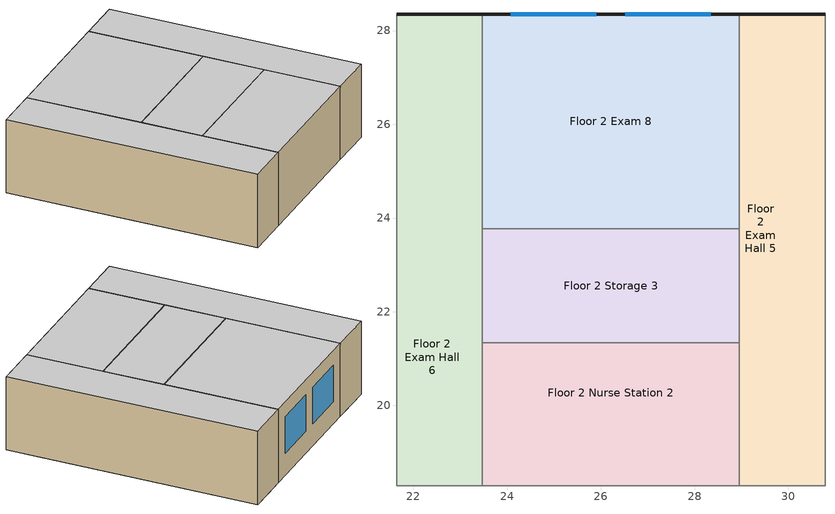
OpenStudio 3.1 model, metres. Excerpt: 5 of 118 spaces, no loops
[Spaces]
Floor 2 Exam Hall 5
 floor to Floor 1 Locker Room: 29.87,28.35 29.87,19.2 28.96,19.2 28.96,28.35 z3.05
 floor to Floor 1 Locker Room Hall: 30.78,19.2 30.78,18.29 28.96,18.29 28.96,19.2 z3.05
 floor to Floor 1 Lounge: 30.78,28.35 30.78,19.2 29.87,19.2 29.87,28.35 z3.05
 wall outside: 30.78,28.35 28.96,28.35 z3.05:6.1
 wall to Floor 2 Work Hall: 28.96,18.29 30.78,18.29 z3.05:6.1
 wall to Floor 2 Storage 3: 28.96,23.77 28.96,21.34 z3.05:6.1
 wall to Floor 2 Exam 7: 30.78,18.29 30.78,28.35 z3.05:6.1
 wall to Floor 2 Exam 8: 28.96,28.35 28.96,23.77 z3.05:6.1
 wall to Floor 2 Nurse Station 2: 28.96,21.34 28.96,18.29 z3.05:6.1
 ceiling to Floor 3 Office: 30.78,18.29 30.78,28.35 28.96,28.35 28.96,18.29 z6.1
Floor 2 Exam Hall 6
 floor to Floor 1 Procedure Room: 23.16,28.35 23.16,23.77 21.64,23.77 21.64,28.35 z3.05
 floor to Floor 1 Locker Room Hall: 23.47,19.2 23.47,18.29 23.16,18.29 23.16,19.2 z3.05
 floor to Floor 1 Locker Room: 23.47,28.35 23.47,19.2 23.16,19.2 23.16,28.35 z3.05
 floor to Floor 1 Pre-Op Hall: 23.16,23.77 23.16,18.29 21.64,18.29 21.64,23.77 z3.05
 wall outside: 23.47,28.35 21.64,28.35 z3.05:6.1
 wall to Floor 2 Exam 8: 23.47,23.77 23.47,28.35 z3.05:6.1
 wall to Floor 2 Exam 9: 21.64,28.35 21.64,18.29 z3.05:6.1
 wall to Floor 2 Storage 3: 23.47,21.34 23.47,23.77 z3.05:6.1
 wall to Floor 2 Work Hall: 21.64,18.29 23.47,18.29 z3.05:6.1
 wall to Floor 2 Nurse Station 2: 23.47,18.29 23.47,21.34 z3.05:6.1
 ceiling to Floor 3 Office: 23.47,18.29 23.47,28.35 21.64,28.35 21.64,18.29 z6.1
Floor 2 Exam 8
 floor to Floor 1 Locker Room: 28.96,28.35 28.96,23.77 23.47,23.77 23.47,28.35 z3.05
 wall outside: 28.96,28.35 23.47,28.35 z3.05:6.1
 wall to Floor 2 Storage 3: 23.47,23.77 28.96,23.77 z3.05:6.1
 window: 25.91,28.35 24.08,28.35 / 28.35,28.35 26.52,28.35 z3.96:5.49
 ceiling to Floor 3 Office: 28.96,23.77 28.96,28.35 23.47,28.35 23.47,23.77 z6.1
Floor 2 Nurse Station 2
 floor to Floor 1 Locker Room: 28.96,21.34 28.96,19.2 23.47,19.2 23.47,21.34 z3.05
 floor to Floor 1 Locker Room Hall: 28.96,19.2 28.96,18.29 23.47,18.29 23.47,19.2 z3.05
 wall to Floor 2 Storage 3: 28.96,21.34 23.47,21.34 z3.05:6.1
 wall to Floor 2 Work Hall: 23.47,18.29 28.96,18.29 z3.05:6.1
 ceiling to Floor 3 Office: 28.96,18.29 28.96,21.34 23.47,21.34 23.47,18.29 z6.1
Floor 2 Storage 3
 floor to Floor 1 Locker Room: 28.96,23.77 28.96,21.34 23.47,21.34 23.47,23.77 z3.05
 ceiling to Floor 3 Office: 28.96,21.34 28.96,23.77 23.47,23.77 23.47,21.34 z6.1
[Schedule:Ruleset]
Name | Default Day Schedule | Summer Design Day Schedule | Winter Design Day Schedule
OutPatientHealthCare ELEV_LIGHT_FAN_SCH_ADD_DF | OutPatientHealthCare ELEV_LIGHT_FAN_SCH_ADD_DF Default | OutPatientHealthCare ELEV_LIGHT_FAN_SCH_ADD_DF Summer Design Day | OutPatientHealthCare ELEV_LIGHT_FAN_SCH_ADD_DF Winter Design Day
OutPatientHealthCare BLDG_ELEVATORS | OutPatientHealthCare BLDG_ELEVATORS Default | OutPatientHealthCare BLDG_ELEVATORS Summer Design Day | OutPatientHealthCare BLDG_ELEVATORS Winter Design Day
OutPatientHealthCare INFIL_Door_Opening_SCH_0.144 | OutPatientHealthCare INFIL_Door_Opening_SCH_0.144 Default | OutPatientHealthCare INFIL_Door_Opening_SCH_0.144 Summer Design Day | OutPatientHealthCare INFIL_Door_Opening_SCH_0.144 Winter Design Day
[Schedule:Day]
OutPatientHealthCare ELEV_LIGHT_FAN_SCH_ADD_DF Default; OutPatientHealthCare BLDG_ELEVATORS Default: 8, 0, 0.05, 16, 0, 0.4, 24, 0, 0.05
OutPatientHealthCare ELEV_LIGHT_FAN_SCH_ADD_DF Sat Day; OutPatientHealthCare BLDG_ELEVATORS Sat Day: 7, 0, 0.05, 8, 0, 0.4, 9, 0, 0.46, 12, 0, 0.7, 17, 0, 0.51, 18, 0, 0.25, 24, 0, 0.05
OutPatientHealthCare ELEV_LIGHT_FAN_SCH_ADD_DF Summer Design Day; OutPatientHealthCare BLDG_ELEVATORS Summer Design Day: 24, 0, 1
OutPatientHealthCare ELEV_LIGHT_FAN_SCH_ADD_DF Wkdy Day: 7, 0, 0.05, 8, 0, 0.5, 18, 0, 1, 21, 0, 0.52, 22, 0, 0.28, 24, 0, 0.05
OutPatientHealthCare ELEV_LIGHT_FAN_SCH_ADD_DF Winter Design Day; OutPatientHealthCare BLDG_ELEVATORS Winter Design Day: 24, 0, 0.05
OutPatientHealthCare BLDG_ELEVATORS Wkdy Day: 7, 0, 0.05, 8, 0, 0.5, 9, 0, 0.75, 12, 0, 1, 13, 0, 0.75, 18, 0, 1, 21, 0, 0.52, 22, 0, 0.28, 24, 0, 0.05
OutPatientHealthCare INFIL_Door_Opening_SCH_0.144 Default; OutPatientHealthCare INFIL_Door_Opening_SCH_0.144 Winter Design Day; OutPatientHealthCare INFIL_Door_Opening_SCH_0.144 Summer Design Day: 24, 0, 0
OutPatientHealthCare INFIL_Door_Opening_SCH_0.144 Wkdy Day: 6, 0, 0, 7, 0, 0.144, 18, 0, 1, 19, 0, 0.144, 24, 0, 0
[Schedule:Rule] Date Specification Type=DateRange; Start Month=1; Start Day=1; End Month=12; End Day=31
Name | Schedule Ruleset | Rule Order | Day Schedule | Apply Saturday | Apply Monday | Apply Tuesday | Apply Wednesday | Apply Thursday | Apply Friday
Schedule Rule 14 | OutPatientHealthCare ELEV_LIGHT_FAN_SCH_ADD_DF | 1 | OutPatientHealthCare ELEV_LIGHT_FAN_SCH_ADD_DF Sat Day | Yes
Schedule Rule 15 | OutPatientHealthCare ELEV_LIGHT_FAN_SCH_ADD_DF | 0 | OutPatientHealthCare ELEV_LIGHT_FAN_SCH_ADD_DF Wkdy Day |  | Yes | Yes | Yes | Yes | Yes
Schedule Rule 27 | OutPatientHealthCare BLDG_ELEVATORS | 1 | OutPatientHealthCare BLDG_ELEVATORS Sat Day | Yes
Schedule Rule 28 | OutPatientHealthCare BLDG_ELEVATORS | 0 | OutPatientHealthCare BLDG_ELEVATORS Wkdy Day |  | Yes | Yes | Yes | Yes | Yes
Schedule Rule 29 | OutPatientHealthCare INFIL_Door_Opening_SCH_0.144 | 0 | OutPatientHealthCare INFIL_Door_Opening_SCH_0.144 Wkdy Day |  | Yes | Yes | Yes | Yes | Yes
